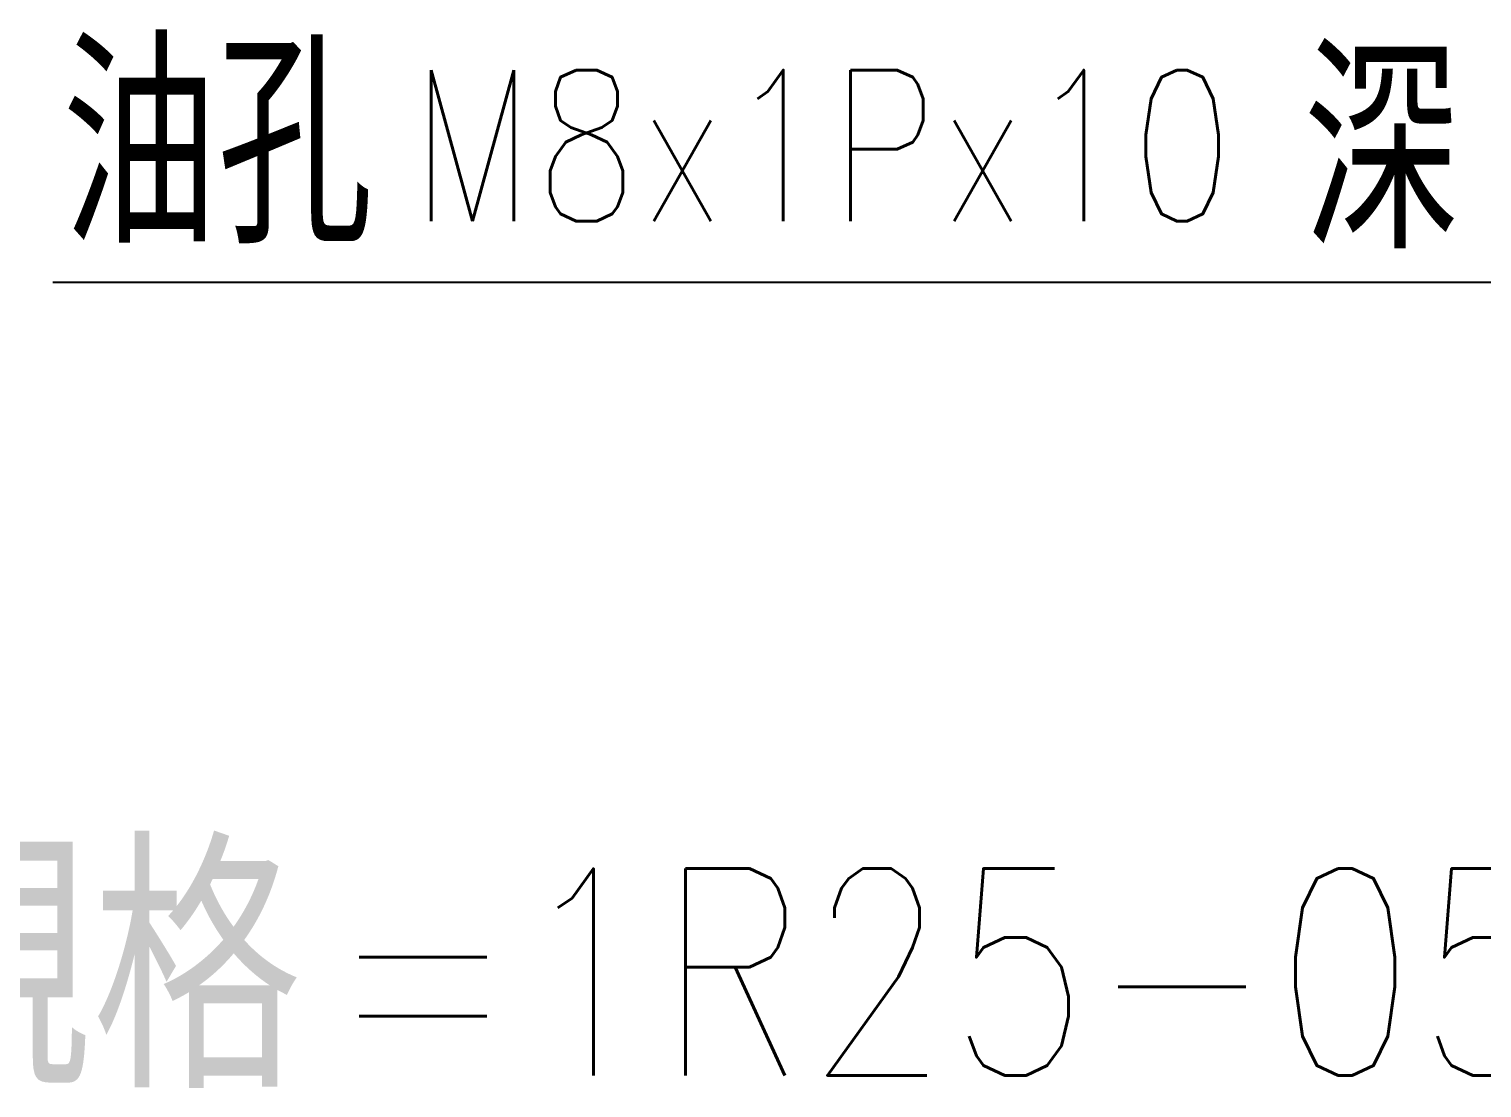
# Model space of a CAD drawing. Header units: millimetres. Extents: x 1486 to 1864, y -263 to 5.
# Drawn here: x 1634.27 to 1667.93, y -240.23 to -215.71 of the extents above; entities that cross this region are included whole.
import ezdxf
from ezdxf.enums import TextEntityAlignment as Align

# ---------------------------------------------------------------- set-up
doc = ezdxf.new("R2010")
doc.units = ezdxf.units.MM
doc.header["$LTSCALE"] = 10
doc.layers.get('0').update_dxf_attribs({"linetype": 'CONTINUOUS'})
doc.layers.add('AM_5', color=3, linetype='CONTINUOUS', lineweight=25)
doc.styles.add('SIMPLEX', font='SIMPLEX.shx', dxfattribs={"width": 0.8, "height": 3.5, "bigfont": 'chineset.shx'})
doc.styles.get("Standard").update_dxf_attribs({"font": 'TXT', "width": 0.8, "bigfont": 'CHINESET'})
doc.dimstyles.new('STANDARD$7', dxfattribs={"dimscale": 0, "dimtxt": 3.5, "dimasz": 3, "dimexe": 1.5, "dimexo": 1.5, "dimgap": 1.2, "dimtad": 1, "dimdec": 3, "dimrnd": 0.0005, "dimdsep": 46, "dimtxsty": 'SIMPLEX', "dimcen": 0.09, "dimclrd": 6, "dimclre": 6, "dimclrt": 3, "dimadec": 1, "dimazin": 2, "dimtp": -0.1, "dimtm": 0.2, "dimtfac": 1, "dimtdec": 3, "dimtmove": 2, "dimatfit": 3, "dimfxl": 0, "dimtvp": 0.790698, "dimarcsym": 0})

msp = doc.modelspace()

# ---------------------------------------------------------------- texts
at = {"color": 3, "width": 0.9}
msp.add_text('規格', height=5.38838, dxfattribs=at).set_placement((1630.8873, -240.2217))
at = {"color": 3, "style": 'SIMPLEX', "width": 0.8}
msp.add_text('=1R25-05T4-1FSDC-630-860-0.018', height=4.79216, dxfattribs=at).set_placement((1641.2662, -237.5428), align=Align.MIDDLE_LEFT)
at = {"color": 3, "insert": (1643.1043, -220.1555), "char_height": 3.5, "attachment_point": 7, "style": 'SIMPLEX'}
msp.add_mtext('M8x1Px10', dxfattribs=at)
at = {"layer": 'AM_5', "color": 3, "char_height": 4.5, "attachment_point": 5, "style": 'SIMPLEX'}
for s, insert in [('油孔', (1638.6358, -218.4226)), ('深', (1665.6032, -218.5364))]:
    msp.add_mtext(s, dxfattribs=dict(at, insert=insert))

# ---------------------------------------------------------------- leaders
msp.add_leader([(1675.0743, -212.1639), (1669.6418, -221.5731), (1634.8221, -221.5731)], dimstyle='STANDARD$7', override={"dimscale": 1, "dimexe": 1.2, "dimexo": 1.2, "dimgap": 1.2, "dimtad": 0, "dimrnd": 0, "dimcen": 0, "dimadec": 3, "dimtmove": 0})

doc.saveas('drawing.dxf')
